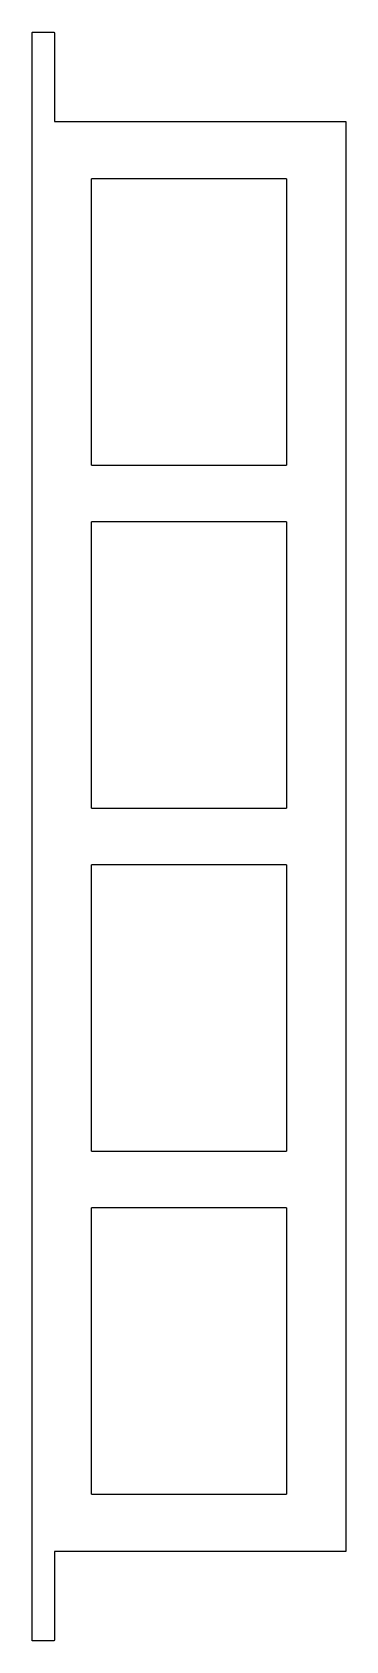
# Model space of a CAD drawing. Extents: x -44 to -22, y -57 to 57.
import ezdxf

# ---------------------------------------------------------------- set-up
doc = ezdxf.new("R2010")
doc.units = 0

msp = doc.modelspace()

# ---------------------------------------------------------------- linework, layer by layer
at = {"color": 1}
for p, q in [((-44.459, 57.177), (-44.45, 57.178)), ((-44.45, 57.178), (-42.95, 57.178)), ((-42.95, 57.178), (-42.935, 57.175)), ((-44.488, 57.14), (-44.486, 57.154)), ((-44.488, -57.14), (-44.488, 57.14)), ((-44.486, 57.154), (-44.478, 57.166)), ((-44.478, 57.166), (-44.467, 57.174)), ((-44.467, 57.174), (-44.459, 57.177)), ((-42.935, 57.175), (-42.923, 57.167)), ((-42.923, 57.167), (-42.915, 57.155)), ((-42.915, 57.155), (-42.912, 57.14)), ((-42.912, 57.14), (-42.912, 50.838)), ((-42.912, 50.838), (-22.225, 50.838)), ((-22.225, 50.838), (-22.21, 50.835)), ((-22.21, 50.835), (-22.198, 50.827)), ((-22.198, 50.827), (-22.19, 50.815)), ((-22.19, 50.815), (-22.187, 50.8)), ((-22.187, 50.8), (-22.187, -50.8)), ((-22.225, -50.838), (-42.912, -50.838)), ((-42.912, -50.838), (-42.912, -57.14)), ((-22.21, -50.835), (-22.225, -50.838)), ((-22.198, -50.827), (-22.21, -50.835)), ((-22.19, -50.815), (-22.198, -50.827)), ((-22.187, -50.8), (-22.19, -50.815)), ((-44.485, -57.155), (-44.488, -57.14)), ((-44.477, -57.167), (-44.485, -57.155)), ((-44.465, -57.175), (-44.477, -57.167)), ((-44.45, -57.178), (-44.465, -57.175)), ((-42.95, -57.178), (-44.45, -57.178)), ((-42.935, -57.175), (-42.95, -57.178)), ((-42.923, -57.167), (-42.935, -57.175)), ((-42.915, -57.155), (-42.923, -57.167)), ((-42.912, -57.14), (-42.915, -57.155))]:
    msp.add_line(p, q, dxfattribs=at)
at = {"color": 5}
for p, q in [((-40.266, 46.736), (-40.263, 46.751)), ((-40.266, 26.416), (-40.266, 46.736)), ((-40.263, 46.751), (-40.254, 46.763)), ((-40.254, 46.763), (-40.242, 46.771)), ((-40.242, 46.771), (-40.228, 46.774)), ((-40.228, 46.774), (-26.448, 46.774)), ((-26.448, 46.774), (-26.433, 46.771)), ((-26.433, 46.771), (-26.421, 46.763)), ((-26.421, 46.763), (-26.412, 46.751)), ((-26.412, 46.751), (-26.409, 46.736)), ((-26.409, 46.736), (-26.409, 26.416)), ((-40.263, 26.401), (-40.266, 26.416)), ((-40.254, 26.389), (-40.263, 26.401)), ((-40.242, 26.381), (-40.254, 26.389)), ((-40.228, 26.378), (-40.242, 26.381)), ((-26.448, 26.378), (-40.228, 26.378)), ((-26.433, 26.381), (-26.448, 26.378)), ((-26.421, 26.389), (-26.433, 26.381)), ((-26.412, 26.401), (-26.421, 26.389)), ((-26.409, 26.416), (-26.412, 26.401)), ((-40.266, 22.352), (-40.263, 22.367)), ((-40.266, 2.032), (-40.266, 22.352)), ((-40.263, 22.367), (-40.254, 22.379)), ((-40.254, 22.379), (-40.242, 22.387)), ((-40.242, 22.387), (-40.228, 22.39)), ((-40.228, 22.39), (-26.448, 22.39)), ((-26.448, 22.39), (-26.433, 22.387)), ((-26.433, 22.387), (-26.421, 22.379)), ((-26.421, 22.379), (-26.412, 22.367)), ((-26.412, 22.367), (-26.409, 22.352)), ((-26.409, 22.352), (-26.409, 2.032)), ((-40.263, 2.017), (-40.266, 2.032)), ((-40.254, 2.005), (-40.263, 2.017)), ((-40.242, 1.997), (-40.254, 2.005)), ((-40.228, 1.994), (-40.242, 1.997)), ((-26.448, 1.994), (-40.228, 1.994)), ((-26.433, 1.997), (-26.448, 1.994)), ((-26.421, 2.005), (-26.433, 1.997)), ((-26.412, 2.017), (-26.421, 2.005)), ((-26.409, 2.032), (-26.412, 2.017)), ((-40.266, -2.032), (-40.263, -2.017)), ((-40.266, -22.352), (-40.266, -2.032)), ((-40.263, -2.017), (-40.254, -2.005)), ((-40.254, -2.005), (-40.242, -1.997)), ((-40.242, -1.997), (-40.228, -1.994)), ((-40.228, -1.994), (-26.448, -1.994)), ((-26.448, -1.994), (-26.433, -1.997)), ((-26.433, -1.997), (-26.421, -2.005)), ((-26.421, -2.005), (-26.412, -2.017)), ((-26.412, -2.017), (-26.409, -2.032)), ((-26.409, -2.032), (-26.409, -22.352)), ((-40.263, -22.367), (-40.266, -22.352)), ((-40.254, -22.379), (-40.263, -22.367)), ((-40.242, -22.387), (-40.254, -22.379)), ((-40.228, -22.39), (-40.242, -22.387)), ((-26.448, -22.39), (-40.228, -22.39)), ((-26.433, -22.387), (-26.448, -22.39)), ((-26.421, -22.379), (-26.433, -22.387)), ((-26.412, -22.367), (-26.421, -22.379)), ((-26.409, -22.352), (-26.412, -22.367)), ((-40.266, -26.416), (-40.263, -26.401)), ((-40.266, -46.736), (-40.266, -26.416)), ((-40.263, -26.401), (-40.254, -26.389)), ((-40.254, -26.389), (-40.242, -26.381)), ((-40.242, -26.381), (-40.228, -26.378)), ((-40.228, -26.378), (-26.448, -26.378)), ((-26.448, -26.378), (-26.433, -26.381)), ((-26.433, -26.381), (-26.421, -26.389)), ((-26.421, -26.389), (-26.412, -26.401)), ((-26.412, -26.401), (-26.409, -26.416)), ((-26.409, -26.416), (-26.409, -46.736)), ((-40.263, -46.751), (-40.266, -46.736)), ((-40.254, -46.763), (-40.263, -46.751)), ((-40.242, -46.771), (-40.254, -46.763)), ((-40.228, -46.774), (-40.242, -46.771)), ((-26.448, -46.774), (-40.228, -46.774)), ((-26.433, -46.771), (-26.448, -46.774)), ((-26.421, -46.763), (-26.433, -46.771)), ((-26.412, -46.751), (-26.421, -46.763)), ((-26.409, -46.736), (-26.412, -46.751))]:
    msp.add_line(p, q, dxfattribs=at)

doc.saveas('drawing.dxf')
